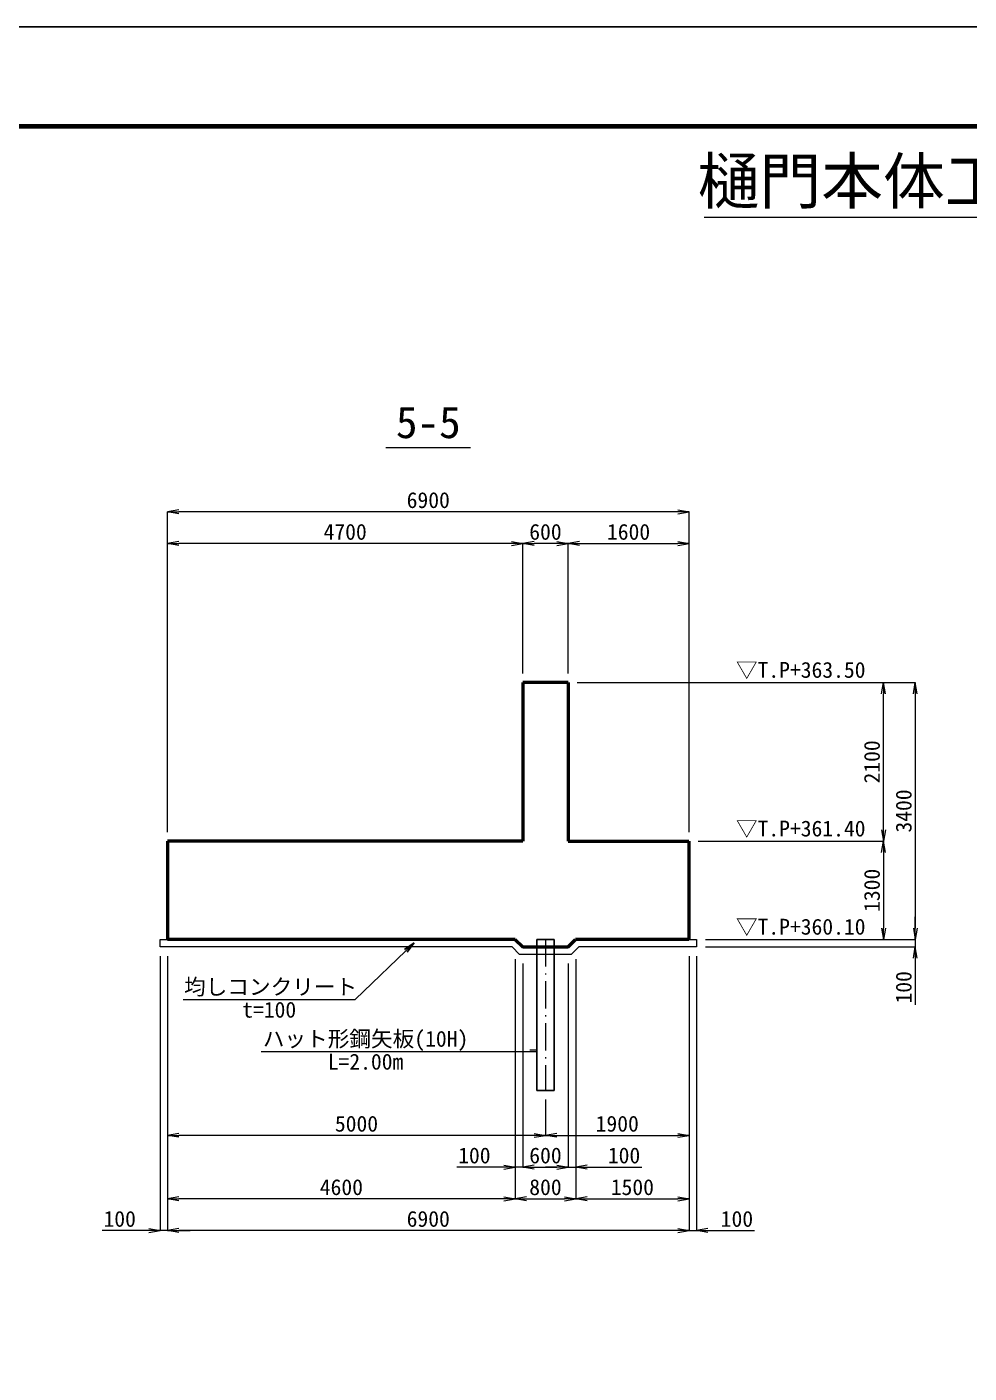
# Model space of a CAD drawing. Header units: millimetres. Extents: x 156724 to 219930, y -98905 to 17820.
# Drawn here: x 181938 to 194407, y -81085 to -63265 of the extents above; entities that cross this region are included whole.
import ezdxf
from ezdxf.enums import TextEntityAlignment as Align

# ---------------------------------------------------------------- set-up
doc = ezdxf.new("R2010")
doc.units = ezdxf.units.MM
doc.header["$LTSCALE"] = 60
doc.header["$PDSIZE"] = 300
doc.linetypes.add('SXF_一点短鎖線', pattern=[9.25, 6, -1.5, 0.25, -1.5])
doc.layers.get('Defpoints').update_dxf_attribs({"color": 151})
for name, color, linetype, lineweight in [('D-BMK', 2, 'SXF_一点短鎖線', 13), ('D-STR', 1, 'Continuous', 50), ('D-STR-DIM', 7, 'Continuous', 13), ('D-STR-HTXT', 7, 'Continuous', 13), ('D-STR-STR3', 4, 'Continuous', 25), ('D-STR-STR7', 1, 'Continuous', 13), ('D-STR-TXT', 7, 'Continuous', 13), ('D-TTL', 2, 'Continuous', 140), ('D-TTL-LINE', 7, 'Continuous', 13), ('D-TTL-TXT', 7, 'Continuous', 13)]:
    doc.layers.add(name, color=color, linetype=linetype, lineweight=lineweight)
doc.styles.add('MS ゴシック', font='MS Gothic.ttf')
doc.dimstyles.new('DIM-60-F', dxfattribs={"dimscale": 60, "dimtxt": 3.5, "dimasz": 2.5, "dimexe": 0, "dimexo": 2, "dimgap": 0.8, "dimtad": 1, "dimdec": 0, "dimzin": 0, "dimdsep": 46, "dimtxsty": 'MS ゴシック', "dimblk": 'OPEN', "dimcen": 0.1, "dimaunit": 1, "dimadec": 4, "dimazin": 0, "dimtfac": 1, "dimtdec": 0, "dimtmove": 2, "dimatfit": 3, "dimldrblk": 'OPEN', "dimfxl": 1, "dimtolj": 1, "dimtzin": 0, "dimlwd": -1, "dimlwe": -1, "dimarcsym": 2})

# ---------------------------------------------------------------- blocks, each defined once
blk = doc.blocks.new('_Open')
at = {"color": 0, "linetype": 'ByBlock', "lineweight": -2}
for p, q in [((-1, 0.17), (0, 0)), ((-1, -0.17), (0, 0)), ((0, 0), (-1, 0))]:
    blk.add_line(p, q, dxfattribs=at)
blk = doc.blocks.new('*D352')
at = {"layer": 'D-STR-DIM', "color": 0, "transparency": 16777216}
for p, q in [((188401, -75605), (188401, -78778)), ((189201, -75605), (189201, -78778)), ((188551, -78778), (189051, -78778))]:
    blk.add_line(p, q, dxfattribs=at)
at = {"layer": 'Defpoints', "color": 0, "transparency": 16777216}
for p in [(188401, -75485), (189201, -75485), (189201, -78778)]:
    blk.add_point(p, dxfattribs=at)
at = {"layer": 'D-STR-DIM', "color": 0, "transparency": 16777216, "xscale": 150, "yscale": 150, "zscale": 150, "rotation": 180}
blk.add_blockref('_Open', (188401, -78778), dxfattribs=at)
at = {"layer": 'D-STR-DIM', "color": 0, "transparency": 16777216, "xscale": 150, "yscale": 150, "zscale": 150}
blk.add_blockref('_Open', (189201, -78778), dxfattribs=at)
at = {"layer": 'D-STR-DIM', "color": 0, "transparency": 16777216, "insert": (188801, -78625), "char_height": 210, "attachment_point": 5, "style": 'MS ゴシック'}
blk.add_mtext('\\A1;800', dxfattribs=at)
blk = doc.blocks.new('*D353')
at = {"layer": 'D-STR-DIM', "color": 0, "transparency": 16777216}
for p, q in [((188501, -75664), (188501, -78358)), ((189100, -75664), (189100, -78358)), ((188651, -78358), (188950, -78358))]:
    blk.add_line(p, q, dxfattribs=at)
at = {"layer": 'Defpoints', "color": 0, "transparency": 16777216}
for p in [(188501, -75544), (189100, -75544), (189100, -78358)]:
    blk.add_point(p, dxfattribs=at)
at = {"layer": 'D-STR-DIM', "color": 0, "transparency": 16777216, "xscale": 150, "yscale": 150, "zscale": 150, "rotation": 180}
blk.add_blockref('_Open', (188501, -78358), dxfattribs=at)
at = {"layer": 'D-STR-DIM', "color": 0, "transparency": 16777216, "xscale": 150, "yscale": 150, "zscale": 150}
blk.add_blockref('_Open', (189100, -78358), dxfattribs=at)
at = {"layer": 'D-STR-DIM', "color": 0, "transparency": 16777216, "insert": (188801, -78205), "char_height": 210, "attachment_point": 5, "style": 'MS ゴシック'}
blk.add_mtext('\\A1;600', dxfattribs=at)
blk = doc.blocks.new('*D354')
at = {"layer": 'D-STR-DIM', "color": 0, "transparency": 16777216}
for p, q in [((188401, -75605), (188401, -78358)), ((188501, -75664), (188501, -78358)), ((188251, -78358), (187626, -78358)), ((188501, -78358), (188401, -78358)), ((188651, -78358), (188801, -78358))]:
    blk.add_line(p, q, dxfattribs=at)
at = {"layer": 'Defpoints', "color": 0, "transparency": 16777216}
for p in [(188401, -75485), (188501, -75544), (188501, -78358)]:
    blk.add_point(p, dxfattribs=at)
at = {"layer": 'D-STR-DIM', "color": 0, "transparency": 16777216, "xscale": 150, "yscale": 150, "zscale": 150}
blk.add_blockref('_Open', (188401, -78358), dxfattribs=at)
at = {"layer": 'D-STR-DIM', "color": 0, "transparency": 16777216, "xscale": 150, "yscale": 150, "zscale": 150, "rotation": 180}
blk.add_blockref('_Open', (188501, -78358), dxfattribs=at)
at = {"layer": 'D-STR-DIM', "color": 0, "transparency": 16777216, "insert": (187860, -78205), "char_height": 210, "attachment_point": 5, "style": 'MS ゴシック'}
blk.add_mtext('\\A1;100', dxfattribs=at)
blk = doc.blocks.new('*D355')
at = {"layer": 'D-STR-DIM', "color": 0, "transparency": 16777216}
for p, q in [((189100, -75664), (189100, -78358)), ((189201, -75605), (189201, -78358)), ((188950, -78358), (188800, -78358)), ((189100, -78358), (189201, -78358)), ((189351, -78358), (190075, -78358))]:
    blk.add_line(p, q, dxfattribs=at)
at = {"layer": 'Defpoints', "color": 0, "transparency": 16777216}
for p in [(189100, -75544), (189201, -75485), (189100, -78358)]:
    blk.add_point(p, dxfattribs=at)
at = {"layer": 'D-STR-DIM', "color": 0, "transparency": 16777216, "xscale": 150, "yscale": 150, "zscale": 150}
blk.add_blockref('_Open', (189100, -78358), dxfattribs=at)
at = {"layer": 'D-STR-DIM', "color": 0, "transparency": 16777216, "xscale": 150, "yscale": 150, "zscale": 150, "rotation": 180}
blk.add_blockref('_Open', (189201, -78358), dxfattribs=at)
at = {"layer": 'D-STR-DIM', "color": 0, "transparency": 16777216, "insert": (189841, -78205), "char_height": 210, "attachment_point": 5, "style": 'MS ゴシック'}
blk.add_mtext('\\A1;100', dxfattribs=at)
blk = doc.blocks.new('*D356')
at = {"layer": 'D-STR-DIM', "color": 0, "transparency": 16777216}
for p, q in [((189201, -75605), (189201, -78778)), ((190701, -75564), (190701, -78778)), ((189351, -78778), (190551, -78778))]:
    blk.add_line(p, q, dxfattribs=at)
at = {"layer": 'Defpoints', "color": 0, "transparency": 16777216}
for p in [(189201, -75485), (190701, -75444), (190701, -78778)]:
    blk.add_point(p, dxfattribs=at)
at = {"layer": 'D-STR-DIM', "color": 0, "transparency": 16777216, "xscale": 150, "yscale": 150, "zscale": 150, "rotation": 180}
blk.add_blockref('_Open', (189201, -78778), dxfattribs=at)
at = {"layer": 'D-STR-DIM', "color": 0, "transparency": 16777216, "xscale": 150, "yscale": 150, "zscale": 150}
blk.add_blockref('_Open', (190701, -78778), dxfattribs=at)
at = {"layer": 'D-STR-DIM', "color": 0, "transparency": 16777216, "insert": (189951, -78625), "char_height": 210, "attachment_point": 5, "style": 'MS ゴシック'}
blk.add_mtext('\\A1;1500', dxfattribs=at)
blk = doc.blocks.new('*D357')
at = {"layer": 'D-STR-DIM', "color": 0, "transparency": 16777216}
for p, q in [((183800, -75564), (183800, -78778)), ((188401, -75605), (188401, -78778)), ((188251, -78778), (183950, -78778))]:
    blk.add_line(p, q, dxfattribs=at)
at = {"layer": 'Defpoints', "color": 0, "transparency": 16777216}
for p in [(183800, -75444), (188401, -75485), (183800, -78778)]:
    blk.add_point(p, dxfattribs=at)
at = {"layer": 'D-STR-DIM', "color": 0, "transparency": 16777216, "xscale": 150, "yscale": 150, "zscale": 150, "rotation": 180}
blk.add_blockref('_Open', (183800, -78778), dxfattribs=at)
at = {"layer": 'D-STR-DIM', "color": 0, "transparency": 16777216, "xscale": 150, "yscale": 150, "zscale": 150}
blk.add_blockref('_Open', (188401, -78778), dxfattribs=at)
at = {"layer": 'D-STR-DIM', "color": 0, "transparency": 16777216, "insert": (186100, -78625), "char_height": 210, "attachment_point": 5, "style": 'MS ゴシック'}
blk.add_mtext('\\A1;4600', dxfattribs=at)
blk = doc.blocks.new('*D358')
at = {"layer": 'D-STR-DIM', "color": 0, "transparency": 16777216}
for p, q in [((183800, -75564), (183800, -79198)), ((190701, -75564), (190701, -79198)), ((190551, -79198), (183950, -79198))]:
    blk.add_line(p, q, dxfattribs=at)
at = {"layer": 'Defpoints', "color": 0, "transparency": 16777216}
for p in [(183800, -75444), (190701, -75444), (183800, -79198)]:
    blk.add_point(p, dxfattribs=at)
at = {"layer": 'D-STR-DIM', "color": 0, "transparency": 16777216, "xscale": 150, "yscale": 150, "zscale": 150, "rotation": 180}
blk.add_blockref('_Open', (183800, -79198), dxfattribs=at)
at = {"layer": 'D-STR-DIM', "color": 0, "transparency": 16777216, "xscale": 150, "yscale": 150, "zscale": 150}
blk.add_blockref('_Open', (190701, -79198), dxfattribs=at)
at = {"layer": 'D-STR-DIM', "color": 0, "transparency": 16777216, "insert": (187250, -79045), "char_height": 210, "attachment_point": 5, "style": 'MS ゴシック'}
blk.add_mtext('\\A1;6900', dxfattribs=at)
blk = doc.blocks.new('*D359')
at = {"layer": 'D-STR-DIM', "color": 0, "transparency": 16777216}
for p, q in [((190701, -75564), (190701, -79198)), ((190801, -75564), (190801, -79198)), ((190551, -79198), (190401, -79198)), ((190701, -79198), (190801, -79198)), ((190951, -79198), (191569, -79198))]:
    blk.add_line(p, q, dxfattribs=at)
at = {"layer": 'Defpoints', "color": 0, "transparency": 16777216}
for p in [(190701, -75444), (190801, -75444), (190801, -79198)]:
    blk.add_point(p, dxfattribs=at)
at = {"layer": 'D-STR-DIM', "color": 0, "transparency": 16777216, "xscale": 150, "yscale": 150, "zscale": 150}
blk.add_blockref('_Open', (190701, -79198), dxfattribs=at)
at = {"layer": 'D-STR-DIM', "color": 0, "transparency": 16777216, "xscale": 150, "yscale": 150, "zscale": 150, "rotation": 180}
blk.add_blockref('_Open', (190801, -79198), dxfattribs=at)
at = {"layer": 'D-STR-DIM', "color": 0, "transparency": 16777216, "insert": (191335, -79045), "char_height": 210, "attachment_point": 5, "style": 'MS ゴシック'}
blk.add_mtext('\\A1;100', dxfattribs=at)
blk = doc.blocks.new('*D360')
at = {"layer": 'D-STR-DIM', "color": 0, "transparency": 16777216}
for p, q in [((183700, -75564), (183700, -79198)), ((183800, -75564), (183800, -79198)), ((183550, -79198), (182932, -79198)), ((183800, -79198), (183700, -79198)), ((183950, -79198), (184100, -79198))]:
    blk.add_line(p, q, dxfattribs=at)
at = {"layer": 'Defpoints', "color": 0, "transparency": 16777216}
for p in [(183700, -75444), (183800, -75444), (183700, -79198)]:
    blk.add_point(p, dxfattribs=at)
at = {"layer": 'D-STR-DIM', "color": 0, "transparency": 16777216, "xscale": 150, "yscale": 150, "zscale": 150}
blk.add_blockref('_Open', (183700, -79198), dxfattribs=at)
at = {"layer": 'D-STR-DIM', "color": 0, "transparency": 16777216, "xscale": 150, "yscale": 150, "zscale": 150, "rotation": 180}
blk.add_blockref('_Open', (183800, -79198), dxfattribs=at)
at = {"layer": 'D-STR-DIM', "color": 0, "transparency": 16777216, "insert": (183166, -79045), "char_height": 210, "attachment_point": 5, "style": 'MS ゴシック'}
blk.add_mtext('\\A1;100', dxfattribs=at)
blk = doc.blocks.new('*D361')
at = {"layer": 'D-STR-DIM', "color": 0, "transparency": 16777216}
for p, q in [((190701, -75564), (190701, -77938)), ((188801, -77464), (188801, -77938)), ((188951, -77938), (190551, -77938))]:
    blk.add_line(p, q, dxfattribs=at)
at = {"layer": 'Defpoints', "color": 0, "transparency": 16777216}
for p in [(190701, -75444), (188801, -77344), (190701, -77938)]:
    blk.add_point(p, dxfattribs=at)
at = {"layer": 'D-STR-DIM', "color": 0, "transparency": 16777216, "xscale": 150, "yscale": 150, "zscale": 150, "rotation": 180}
blk.add_blockref('_Open', (188801, -77938), dxfattribs=at)
at = {"layer": 'D-STR-DIM', "color": 0, "transparency": 16777216, "xscale": 150, "yscale": 150, "zscale": 150}
blk.add_blockref('_Open', (190701, -77938), dxfattribs=at)
at = {"layer": 'D-STR-DIM', "color": 0, "transparency": 16777216, "insert": (189751, -77785), "char_height": 210, "attachment_point": 5, "style": 'MS ゴシック'}
blk.add_mtext('\\A1;1900', dxfattribs=at)
blk = doc.blocks.new('*D362')
at = {"layer": 'D-STR-DIM', "color": 0, "transparency": 16777216}
for p, q in [((183800, -75564), (183800, -77938)), ((188801, -77464), (188801, -77938)), ((188651, -77938), (183950, -77938))]:
    blk.add_line(p, q, dxfattribs=at)
at = {"layer": 'Defpoints', "color": 0, "transparency": 16777216}
for p in [(183800, -75444), (188801, -77344), (183800, -77938)]:
    blk.add_point(p, dxfattribs=at)
at = {"layer": 'D-STR-DIM', "color": 0, "transparency": 16777216, "xscale": 150, "yscale": 150, "zscale": 150, "rotation": 180}
blk.add_blockref('_Open', (183800, -77938), dxfattribs=at)
at = {"layer": 'D-STR-DIM', "color": 0, "transparency": 16777216, "xscale": 150, "yscale": 150, "zscale": 150}
blk.add_blockref('_Open', (188801, -77938), dxfattribs=at)
at = {"layer": 'D-STR-DIM', "color": 0, "transparency": 16777216, "insert": (186300, -77785), "char_height": 210, "attachment_point": 5, "style": 'MS ゴシック'}
blk.add_mtext('\\A1;5000', dxfattribs=at)
blk = doc.blocks.new('*D363')
at = {"layer": 'D-STR-DIM', "color": 0, "transparency": 16777216}
for p, q in [((188501, -71824), (188501, -70103)), ((188951, -70103), (188651, -70103)), ((189101, -71824), (189101, -70103))]:
    blk.add_line(p, q, dxfattribs=at)
at = {"layer": 'Defpoints', "color": 0, "transparency": 16777216}
for p in [(188501, -70103), (188501, -71944), (189101, -71944)]:
    blk.add_point(p, dxfattribs=at)
at = {"layer": 'D-STR-DIM', "color": 0, "transparency": 16777216, "xscale": 150, "yscale": 150, "zscale": 150, "rotation": 180}
blk.add_blockref('_Open', (188501, -70103), dxfattribs=at)
at = {"layer": 'D-STR-DIM', "color": 0, "transparency": 16777216, "xscale": 150, "yscale": 150, "zscale": 150}
blk.add_blockref('_Open', (189101, -70103), dxfattribs=at)
at = {"layer": 'D-STR-DIM', "color": 0, "transparency": 16777216, "insert": (188801, -69950), "char_height": 210, "attachment_point": 5, "style": 'MS ゴシック'}
blk.add_mtext('\\A1;600', dxfattribs=at)
blk = doc.blocks.new('*D364')
at = {"layer": 'D-STR-DIM', "color": 0, "transparency": 16777216}
for p, q in [((189101, -71824), (189101, -70103)), ((189251, -70103), (190551, -70103)), ((190701, -73924), (190701, -70103))]:
    blk.add_line(p, q, dxfattribs=at)
at = {"layer": 'Defpoints', "color": 0, "transparency": 16777216}
for p in [(190701, -70103), (189101, -71944), (190701, -74044)]:
    blk.add_point(p, dxfattribs=at)
at = {"layer": 'D-STR-DIM', "color": 0, "transparency": 16777216, "xscale": 150, "yscale": 150, "zscale": 150, "rotation": 180}
blk.add_blockref('_Open', (189101, -70103), dxfattribs=at)
at = {"layer": 'D-STR-DIM', "color": 0, "transparency": 16777216, "xscale": 150, "yscale": 150, "zscale": 150}
blk.add_blockref('_Open', (190701, -70103), dxfattribs=at)
at = {"layer": 'D-STR-DIM', "color": 0, "transparency": 16777216, "insert": (189901, -69950), "char_height": 210, "attachment_point": 5, "style": 'MS ゴシック'}
blk.add_mtext('\\A1;1600', dxfattribs=at)
blk = doc.blocks.new('*D365')
at = {"layer": 'D-STR-DIM', "color": 0, "transparency": 16777216}
for p, q in [((183800, -73924), (183800, -70103)), ((188351, -70103), (183950, -70103)), ((188501, -71824), (188501, -70103))]:
    blk.add_line(p, q, dxfattribs=at)
at = {"layer": 'Defpoints', "color": 0, "transparency": 16777216}
for p in [(183800, -70103), (188501, -71944), (183800, -74044)]:
    blk.add_point(p, dxfattribs=at)
at = {"layer": 'D-STR-DIM', "color": 0, "transparency": 16777216, "xscale": 150, "yscale": 150, "zscale": 150, "rotation": 180}
blk.add_blockref('_Open', (183800, -70103), dxfattribs=at)
at = {"layer": 'D-STR-DIM', "color": 0, "transparency": 16777216, "xscale": 150, "yscale": 150, "zscale": 150}
blk.add_blockref('_Open', (188501, -70103), dxfattribs=at)
at = {"layer": 'D-STR-DIM', "color": 0, "transparency": 16777216, "insert": (186150, -69950), "char_height": 210, "attachment_point": 5, "style": 'MS ゴシック'}
blk.add_mtext('\\A1;4700', dxfattribs=at)
blk = doc.blocks.new('*D366')
at = {"layer": 'D-STR-DIM', "color": 0, "transparency": 16777216}
for p, q in [((183800, -73924), (183800, -69683)), ((190551, -69683), (183950, -69683)), ((190701, -73924), (190701, -69683))]:
    blk.add_line(p, q, dxfattribs=at)
at = {"layer": 'Defpoints', "color": 0, "transparency": 16777216}
for p in [(183800, -69683), (183800, -74044), (190701, -74044)]:
    blk.add_point(p, dxfattribs=at)
at = {"layer": 'D-STR-DIM', "color": 0, "transparency": 16777216, "xscale": 150, "yscale": 150, "zscale": 150, "rotation": 180}
blk.add_blockref('_Open', (183800, -69683), dxfattribs=at)
at = {"layer": 'D-STR-DIM', "color": 0, "transparency": 16777216, "xscale": 150, "yscale": 150, "zscale": 150}
blk.add_blockref('_Open', (190701, -69683), dxfattribs=at)
at = {"layer": 'D-STR-DIM', "color": 0, "transparency": 16777216, "insert": (187250, -69530), "char_height": 210, "attachment_point": 5, "style": 'MS ゴシック'}
blk.add_mtext('\\A1;6900', dxfattribs=at)
blk = doc.blocks.new('*D367')
at = {"layer": 'D-STR-DIM', "color": 0, "transparency": 16777216}
for p, q in [((190821, -74044), (193276, -74044)), ((193276, -74194), (193276, -75194)), ((190921, -75344), (193276, -75344))]:
    blk.add_line(p, q, dxfattribs=at)
at = {"layer": 'Defpoints', "color": 0, "transparency": 16777216}
for p in [(190701, -74044), (190801, -75344), (193276, -75344)]:
    blk.add_point(p, dxfattribs=at)
at = {"layer": 'D-STR-DIM', "color": 0, "transparency": 16777216, "xscale": 150, "yscale": 150, "zscale": 150}
for p, rotation in [((193276, -74044), 90), ((193276, -75344), 270)]:
    blk.add_blockref('_Open', p, dxfattribs=dict(at, rotation=rotation))
at = {"layer": 'D-STR-DIM', "color": 0, "transparency": 16777216, "insert": (193123, -74694), "char_height": 210, "attachment_point": 5, "rotation": 90, "style": 'MS ゴシック'}
blk.add_mtext('\\A1;1300', dxfattribs=at)
blk = doc.blocks.new('*D368')
at = {"layer": 'D-STR-DIM', "color": 0, "transparency": 16777216}
for p, q in [((189221, -71944), (193276, -71944)), ((193276, -73894), (193276, -72094)), ((190821, -74044), (193276, -74044))]:
    blk.add_line(p, q, dxfattribs=at)
at = {"layer": 'Defpoints', "color": 0, "transparency": 16777216}
for p in [(189101, -71944), (193276, -71944), (190701, -74044)]:
    blk.add_point(p, dxfattribs=at)
at = {"layer": 'D-STR-DIM', "color": 0, "transparency": 16777216, "xscale": 150, "yscale": 150, "zscale": 150}
for p, rotation in [((193276, -71944), 90), ((193276, -74044), 270)]:
    blk.add_blockref('_Open', p, dxfattribs=dict(at, rotation=rotation))
at = {"layer": 'D-STR-DIM', "color": 0, "transparency": 16777216, "insert": (193123, -72994), "char_height": 210, "attachment_point": 5, "rotation": 90, "style": 'MS ゴシック'}
blk.add_mtext('\\A1;2100', dxfattribs=at)
blk = doc.blocks.new('*D369')
at = {"layer": 'D-STR-DIM', "color": 0, "transparency": 16777216}
for p, q in [((189221, -71944), (193696, -71944)), ((193696, -72094), (193696, -75194)), ((190921, -75344), (193696, -75344))]:
    blk.add_line(p, q, dxfattribs=at)
at = {"layer": 'Defpoints', "color": 0, "transparency": 16777216}
for p in [(189101, -71944), (190801, -75344), (193696, -75344)]:
    blk.add_point(p, dxfattribs=at)
at = {"layer": 'D-STR-DIM', "color": 0, "transparency": 16777216, "xscale": 150, "yscale": 150, "zscale": 150}
for p, rotation in [((193696, -71944), 90), ((193696, -75344), 270)]:
    blk.add_blockref('_Open', p, dxfattribs=dict(at, rotation=rotation))
at = {"layer": 'D-STR-DIM', "color": 0, "transparency": 16777216, "insert": (193543, -73644), "char_height": 210, "attachment_point": 5, "rotation": 90, "style": 'MS ゴシック'}
blk.add_mtext('\\A1;3400', dxfattribs=at)
blk = doc.blocks.new('*D370')
at = {"layer": 'D-STR-DIM', "color": 0, "transparency": 16777216}
for p, q in [((193696, -75194), (193696, -75044)), ((190921, -75344), (193696, -75344)), ((193696, -75344), (193696, -75444)), ((190921, -75444), (193696, -75444)), ((193696, -75594), (193696, -76212))]:
    blk.add_line(p, q, dxfattribs=at)
at = {"layer": 'Defpoints', "color": 0, "transparency": 16777216}
for p in [(190801, -75344), (193696, -75344), (190801, -75444)]:
    blk.add_point(p, dxfattribs=at)
at = {"layer": 'D-STR-DIM', "color": 0, "transparency": 16777216, "xscale": 150, "yscale": 150, "zscale": 150}
for p, rotation in [((193696, -75344), 270), ((193696, -75444), 90)]:
    blk.add_blockref('_Open', p, dxfattribs=dict(at, rotation=rotation))
at = {"layer": 'D-STR-DIM', "color": 0, "transparency": 16777216, "insert": (193543, -75978), "char_height": 210, "attachment_point": 5, "rotation": 90, "style": 'MS ゴシック'}
blk.add_mtext('\\A1;100', dxfattribs=at)

msp = doc.modelspace()

# ---------------------------------------------------------------- linework, layer by layer
at = {"layer": 'D-BMK'}
msp.add_line((188800.6, -75343.6), (188800.6, -77343.6), dxfattribs=at)
at = {"layer": 'D-STR'}
for p, q in [((188500.6, -71943.6), (188500.6, -74043.6)), ((189100.6, -71943.6), (188500.6, -71943.6)), ((189100.6, -71943.6), (189100.6, -74043.6)), ((183800.3, -74043.6), (183800.3, -75343.6)), ((188500.6, -74043.6), (183800.3, -74043.6)), ((189100.6, -74043.6), (190700.6, -74043.6)), ((190700.6, -74043.6), (190700.6, -75343.6)), ((188400.6, -75343.6), (183800.3, -75343.6)), ((190700.6, -75343.6), (189200.6, -75343.6))]:
    msp.add_line(p, q, dxfattribs=at)
msp.add_lwpolyline([(188400.6, -75343.6), (188500.6, -75443.6), (189100.6, -75443.6), (189200.6, -75343.6)], dxfattribs=at)
at = {"layer": 'D-STR-HTXT'}
for p, q in [((184004.5, -76139.4), (186284.5, -76139.4)), ((185039.8, -76827.5), (187799.8, -76827.5)), ((187799.8, -76827.5), (188685.6, -76827.5)), ((188685.6, -76809.5), (188595.6, -76809.5))]:
    msp.add_line(p, q, dxfattribs=at)
at = {"layer": 'D-STR-STR3'}
for p, q in [((188685.6, -75343.6), (188685.6, -77343.6)), ((188685.6, -75343.6), (188915.6, -75343.6)), ((188915.6, -75343.6), (188915.6, -77343.6)), ((188685.6, -77343.6), (188915.6, -77343.6))]:
    msp.add_line(p, q, dxfattribs=at)
at = {"layer": 'D-STR-STR7'}
msp.add_lwpolyline([(190700.6, -75343.6), (190800.6, -75343.6), (190800.6, -75443.6), (189242, -75443.6), (189142, -75543.6), (188459.2, -75543.6), (188359.2, -75443.6), (183700.3, -75443.6), (183700.3, -75343.6), (183800.3, -75343.6)], dxfattribs=at)
at = {"layer": 'D-TTL'}
msp.add_lwpolyline([(170699.5, -64584.6), (170699.5, -97584.6), (218699.5, -97584.6), (218699.5, -64584.6)], close=True, dxfattribs=at)
at = {"layer": 'D-TTL-LINE'}
for p, q in [((190899.5, -65784.6), (198499.5, -65784.6)), ((186690.4, -68834), (187810.4, -68834))]:
    msp.add_line(p, q, dxfattribs=at)
at = {"layer": 'Defpoints', "color": 1}
msp.add_lwpolyline([(169469.5, -63264.6), (169469.5, -98904.6), (219929.5, -98904.6), (219929.5, -63264.6)], close=True, dxfattribs=at)

# ---------------------------------------------------------------- texts
at = {"layer": 'D-STR-TXT', "style": 'MS ゴシック'}
for s, p in [('▽T.P+363.50', (192179.2, -71943.6)), ('▽T.P+361.40', (192179.2, -74043.6)), ('▽T.P+360.10', (192179.2, -75343.6)), ('均しコンクリート', (185163.7, -76139.4)), ('ハット形鋼矢板(10H)', (186419.8, -76827.5))]:
    msp.add_text(s, height=210, dxfattribs=at).set_placement(p, align=Align.BOTTOM_CENTER)
for s, p in [('t=100', (185144.5, -76169.4)), ('L=2.00m', (186419.8, -76857.5))]:
    msp.add_text(s, height=210, dxfattribs=at).set_placement(p, align=Align.TOP_CENTER)
at = {"layer": 'D-TTL-TXT', "style": 'MS ゴシック'}
for s, height, p in [('樋門本体工構造図(3)', 600, (194699.5, -65784.6)), ('5-5', 420, (187250.4, -68834))]:
    msp.add_text(s, height=height, dxfattribs=at).set_placement(p, align=Align.BOTTOM_CENTER)

# ---------------------------------------------------------------- dimensions: what is measured, and where the dimension line sits
at = {"layer": 'D-STR-DIM'}
for base, p1, p2, picture, middle in [((183800.3, -69682.6), (190700.6, -74043.6), (183800.3, -74043.6), '*D366', (187250.4, -69529.6)), ((183800.3, -70102.6), (188500.6, -71943.6), (183800.3, -74043.6), '*D365', (186150.4, -69949.6)), ((188500.6, -70102.6), (189100.6, -71943.6), (188500.6, -71943.6), '*D363', (188800.6, -69949.6)), ((190700.6, -70102.6), (189100.6, -71943.6), (190700.6, -74043.6), '*D364', (189900.6, -69949.6)), ((183800.3, -78777.9), (188400.6, -75485), (183800.3, -75443.6), '*D357', (186100.4, -78624.9)), ((183800.3, -79197.9), (190700.6, -75443.6), (183800.3, -75443.6), '*D358', (187250.4, -79044.9)), ((189200.6, -78777.9), (188400.6, -75485), (189200.6, -75485), '*D352', (188800.6, -78624.9)), ((189100.4, -78357.9), (188500.6, -75543.6), (189100.4, -75543.6), '*D353', (188800.5, -78204.9)), ((190700.6, -77937.9), (188800.6, -77343.6), (190700.6, -75443.6), '*D361', (189750.6, -77784.9)), ((190700.6, -78777.9), (189200.6, -75485), (190700.6, -75443.6), '*D356', (189950.6, -78624.9))]:
    dim = msp.add_linear_dim(base=base, p1=p1, p2=p2, dimstyle='DIM-60-F', dxfattribs=at)
    dim.commit()
    dim.dimension.update_dxf_attribs({"geometry": picture, "text_midpoint": middle})
for base, p1, p2, angle, picture, middle in [((193275.9, -71943.6), (190700.6, -74043.6), (189100.6, -71943.6), 90, '*D368', (193122.9, -72993.6)), ((193695.9, -75343.6), (189100.6, -71943.6), (190800.6, -75343.6), 90, '*D369', (193542.9, -73643.6)), ((193275.9, -75343.6), (190700.6, -74043.6), (190800.6, -75343.6), 90, '*D367', (193122.9, -74693.6)), ((183800.3, -77937.9), (188800.6, -77343.6), (183800.3, -75443.6), 180, '*D362', (186300.4, -77784.9))]:
    dim = msp.add_linear_dim(base=base, p1=p1, p2=p2, angle=angle, dimstyle='DIM-60-F', dxfattribs=at)
    dim.commit()
    dim.dimension.update_dxf_attribs({"geometry": picture, "text_midpoint": middle})
for base, p1, p2, angle, picture, middle in [((193695.9, -75343.6), (190800.6, -75443.6), (190800.6, -75343.6), 90, '*D370', (193695.9, -75977.6)), ((183700.3, -79197.9), (183800.3, -75443.6), (183700.3, -75443.6), 180, '*D360', (183166.3, -79197.9)), ((189100.4, -78357.9), (189200.6, -75485), (189100.4, -75543.6), 180, '*D355', (189841.2, -78357.9))]:
    dim = msp.add_linear_dim(base=base, p1=p1, p2=p2, angle=angle, dimstyle='DIM-60-F', override={"dimtmove": 0}, dxfattribs=at)
    dim.commit()
    dim.dimension.update_dxf_attribs({"geometry": picture, "text_midpoint": middle, "dimtype": 160})
for base, p1, p2, picture, middle in [((188500.6, -78357.9), (188400.6, -75485), (188500.6, -75543.6), '*D354', (187859.7, -78357.9)), ((190800.6, -79197.9), (190700.6, -75443.6), (190800.6, -75443.6), '*D359', (191334.6, -79197.9))]:
    dim = msp.add_linear_dim(base=base, p1=p1, p2=p2, dimstyle='DIM-60-F', override={"dimtmove": 0}, dxfattribs=at)
    dim.commit()
    dim.dimension.update_dxf_attribs({"geometry": picture, "text_midpoint": middle, "dimtype": 160})

# ---------------------------------------------------------------- leaders
at = {"layer": 'D-STR-HTXT'}
msp.add_leader([(187062.3, -75390.4), (186284.5, -76139.4)], dimstyle='DIM-60-F', override={"dimtad": 0}, dxfattribs=at)

doc.saveas('drawing.dxf')
